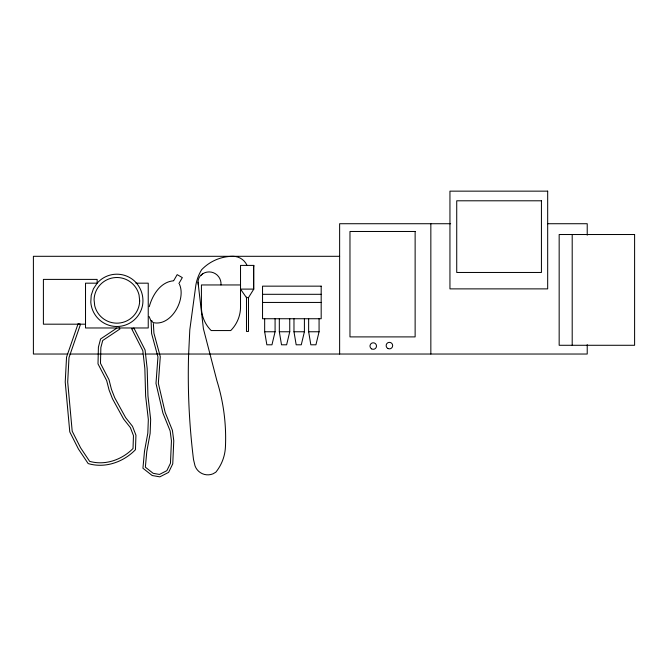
<?xml version="1.0" encoding="UTF-8"?>
<svg xmlns="http://www.w3.org/2000/svg" width="668" height="668" viewBox="0 0 668 668"><rect width="100%" height="100%" fill="white"/><g stroke="black" fill="none" stroke-linecap="round" stroke-linejoin="round"><path stroke-width="1" d="M253.456 267.417L253.79 265.405L240.522 265.405L240.522 307.756A33.667 33.667 0 0 1 230.744 330.56L211.197 330.56A32.841 32.841 0 0 1 201.427 307.756L201.427 284.952L240.522 284.952M275.082 318.736L275.082 331.762L271.959 344.797L266.849 344.797L264.662 331.762L264.662 318.736M289.745 318.736L289.745 331.762L286.622 344.797L281.512 344.797L279.324 331.762L279.324 318.736M304.408 318.736L304.408 331.762L301.276 344.797L296.174 344.797L293.978 331.762L293.978 318.736M319.07 318.736L319.07 331.762L315.939 344.797L310.829 344.797L308.641 331.762L308.641 318.736M149.281 306.679C152.354 295.147 160.52 281.854 173.538 280.81M173.755 280.568L177.179 274.64L182.314 277.604L178.89 283.533M246.484 297.06L246.484 331.453L248.479 331.453L248.479 297.619L253.79 289.102L253.79 265.405M200.734 275.433L202.813 273.705A11.932 11.932 0 0 1 220.974 284.952M202.813 273.705L200.367 275.817A10.154 10.154 0 0 0 198.02 281.737L198.338 284.952M116.842 328.097L100.567 338.977L98.405 347.176L98.004 363.885L106.663 380.568L109.084 390.037L112.483 398.771L123.58 419.011L130.36 427.578L133.466 435.611L133.024 448.504C121.927 459.793 105.185 465.746 89.646 461.354L80.578 447.794L72.194 431.202L67.702 381.971L68.988 357.622L80.402 324.59L78.072 323.788M133.926 328.071L131.855 329.124L142.827 350.692L144.856 368.686L145.641 396.116L148.338 419.512L147.82 433.165L144.488 451.292L142.935 468.243L152.195 475.516L159.836 476.852L168.612 472.368L172.753 463.842L173.772 440.763L172.411 430.342L165.146 412.365L158.341 383.248L160.287 356.679L153.916 333.19L153.381 323.629M450.65 223.722L339.628 223.722L339.628 354.032M547.601 223.722L587.222 223.722L587.222 235.186M339.628 256.303L33.4 256.303L33.4 354.032L67.785 354.032M135.896 283.174L148.238 283.174L148.238 327.971L85.521 327.971L85.521 283.174L97.152 283.174A26.144 26.144 0 0 1 134.043 280.618C140.89 286.772 144.154 296.275 142.543 305.343A26.144 26.144 0 0 1 90.798 302.153L91.215 295.339L93.386 288.868L97.152 283.174L97.152 279.399L43.403 279.399L43.403 324.189L85.521 324.189M253.79 289.102L240.522 289.102L246.434 297.619L248.479 297.619M262.541 294.304L321.183 294.304M262.541 302.445L321.183 302.445M80.544 324.189L77.939 324.189L66.541 357.146L65.23 382.021L69.781 431.895L78.448 449.038L88.168 463.575C105.11 468.577 123.388 462.139 135.454 449.714L135.946 435.185L132.523 426.343L125.634 417.634L114.721 397.744L111.431 389.285L108.984 379.683L100.476 363.308L100.86 347.527L102.713 340.505L119.923 328.998L119.063 327.704M131.588 328.598L134.193 328.598L145.09 350.007L147.169 368.519L147.962 395.957L150.659 419.421L150.133 433.423L146.785 451.61L145.365 467.191L153.172 473.328L159.477 474.43L166.858 470.656L170.457 463.258L171.442 440.863L170.148 430.935L162.917 413.058L155.986 383.424L157.949 356.921L151.611 333.591L151.085 320.774L151.945 320.782M264.662 331.762L275.082 331.762M279.324 331.762L289.745 331.762M293.978 331.762L304.408 331.762M308.641 331.762L319.07 331.762M69.864 354.032L142.793 354.032M144.881 354.032L587.222 354.032L587.222 344.646M179.441 284.234C186.339 299.339 171.15 326.752 153.231 322.602L150.692 320.189L149.123 316.565M198.012 282.138L203.398 328.681L216.908 380.743A192.534 192.534 0 0 1 225.433 446.959A43.236 43.236 0 0 1 215.831 472.176L212.983 473.837A13.602 13.602 0 0 1 195.006 465.813L193.511 459.526A684.633 684.633 0 0 1 188.568 355.76L189.804 329.792L195.883 284.952A43.679 43.679 0 0 1 201.627 269.73A43.412 43.412 0 0 1 233.023 256.303A15.339 15.339 0 0 1 247.035 265.405M572.2 234.518L572.2 345.281M430.843 223.722L430.843 354.032M253.548 265.405L253.548 288.685M547.676 191.148L449.948 191.148L449.948 288.877L547.676 288.877L547.676 191.148M541.431 200.792L456.728 200.792L456.728 272.469L541.431 272.469L541.431 200.792M415.129 231.479L349.974 231.479L349.974 336.897L415.129 336.897L415.129 231.479M634.6 234.518L559.166 234.518L559.166 345.281L634.6 345.281L634.6 234.518M321.183 286.154L262.541 286.154L262.541 318.736L321.183 318.736L321.183 286.154M139.679 300.926L139.053 295.005A22.804 22.804 0 0 0 94.079 299.757L94.706 305.677A22.804 22.804 0 0 0 139.679 300.926M371.608 348.871A3.256 3.256 0 0 0 376.501 346.049A3.256 3.256 0 0 0 371.608 343.227A3.256 3.256 0 0 0 371.608 348.871M387.774 348.429A3.256 3.256 0 0 0 392.667 345.606A3.256 3.256 0 0 0 387.774 342.784A3.256 3.256 0 0 0 387.774 348.429"/></g></svg>
